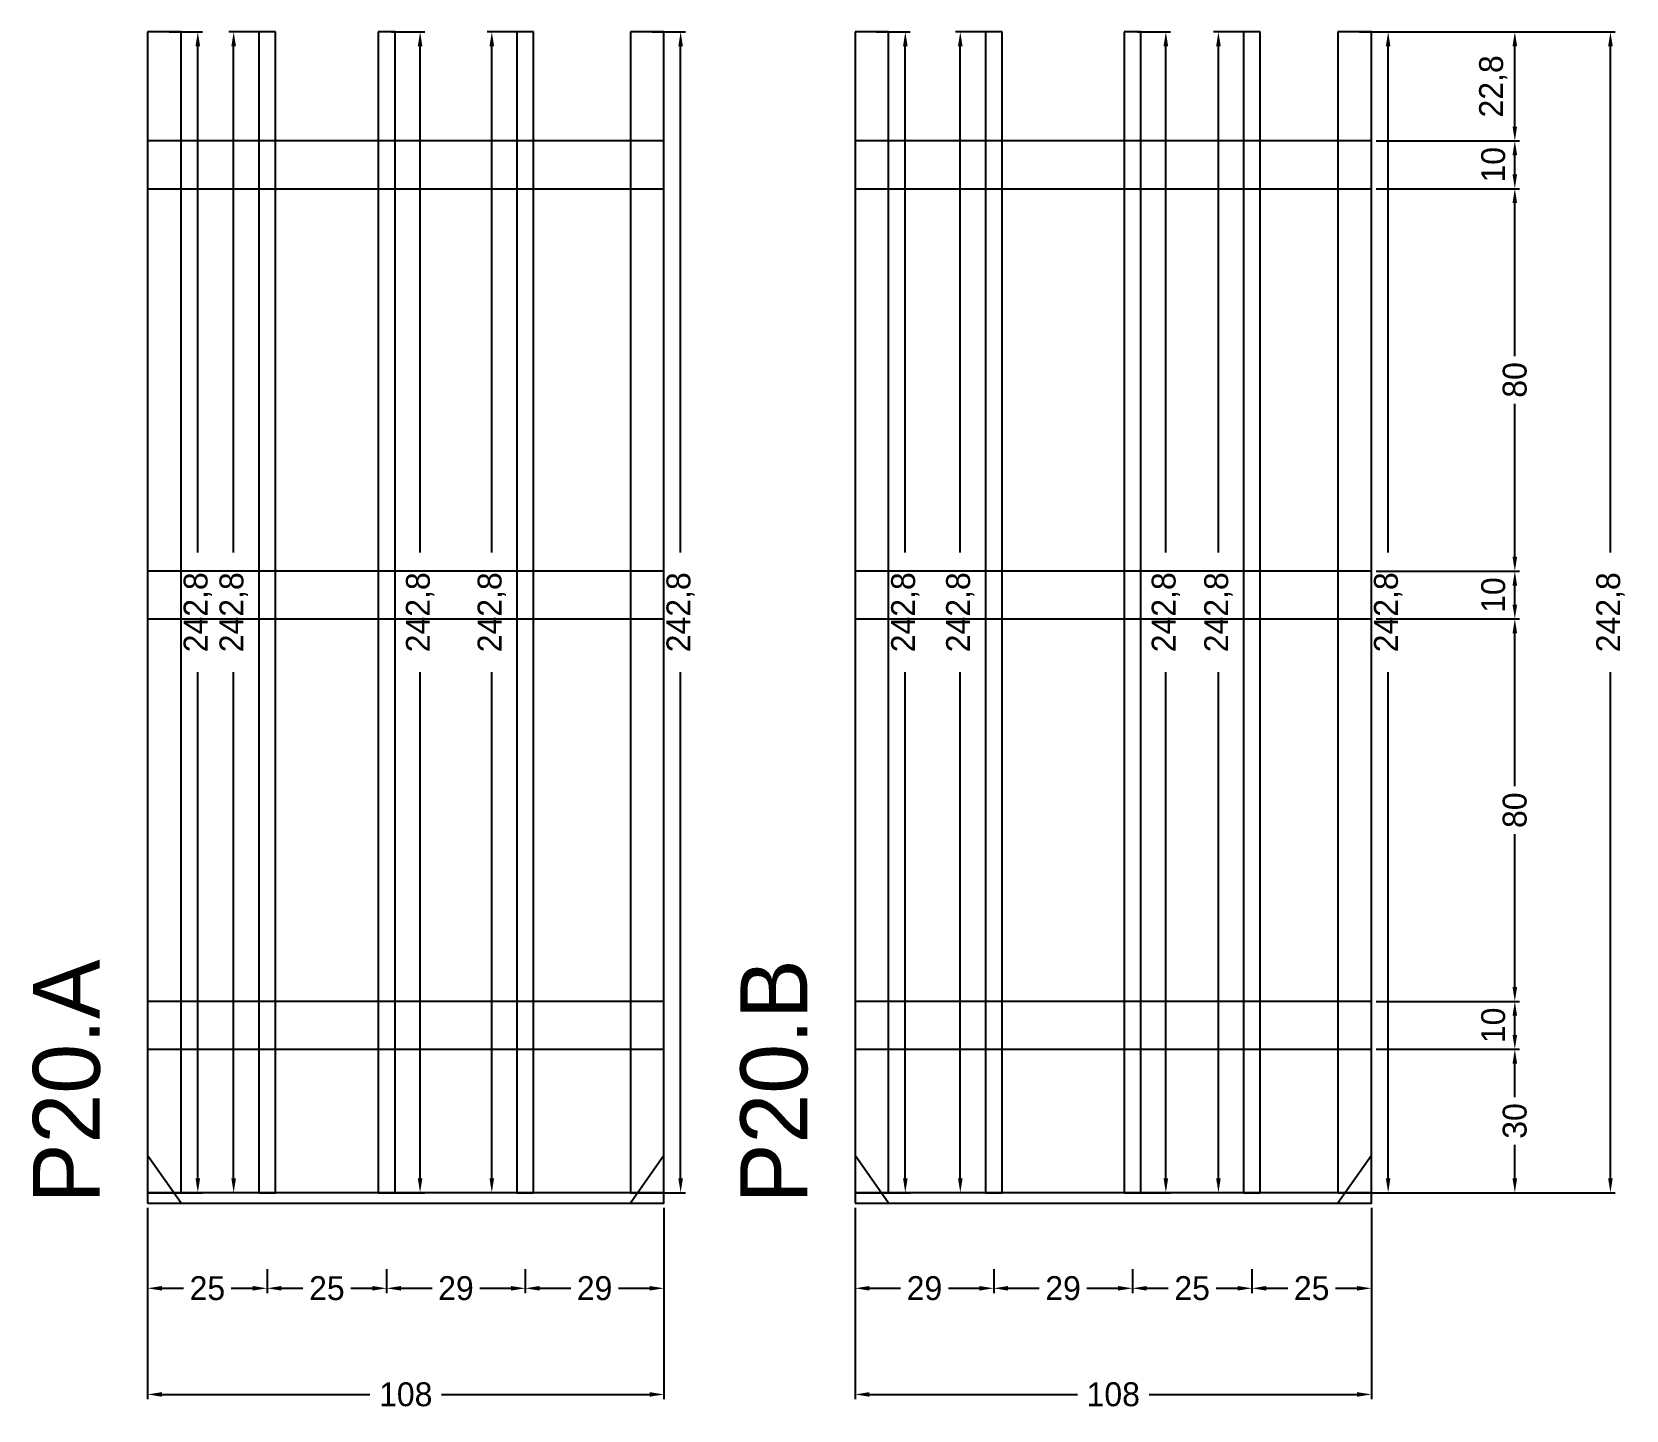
# Model space of a CAD drawing. Header units: centimetres. Extents: x -8500 to 4309, y -490 to 295.
# Drawn here: x 3975.8 to 4309.3, y -43.3 to 245 of the extents above; entities that cross this region are included whole.
import ezdxf

# ---------------------------------------------------------------- set-up
doc = ezdxf.new("R2010")
doc.units = ezdxf.units.CM
for name, color, linetype in [('COTA', 241, 'Continuous'), ('NOMENCLATURA', 7, 'Continuous'), ('SARR_2.2x10', 60, 'Continuous'), ('SARR_2.2x7', 40, 'Continuous'), ('SARR_3.5x7', 81, 'Continuous')]:
    doc.layers.add(name, color=color, linetype=linetype)
doc.dimstyles.new('PAINEL-NOVA', dxfattribs={"dimtxt": 5, "dimasz": 3, "dimexe": 1, "dimexo": 1, "dimgap": 1, "dimtad": 1, "dimcen": 2.5, "dimazin": 3, "dimtfac": 1, "dimtmove": 0, "dimatfit": 3})

# ---------------------------------------------------------------- blocks, each defined once
blk = doc.blocks.new('_CLOSEDFILLED')
at = {"color": 0, "linetype": 'BYBLOCK'}
blk.add_solid([(-1, 0.16), (0, 0), (-1, -0.16)], dxfattribs=at)
blk = doc.blocks.new('*D47')
for p, q in [((4004.5, 245), (4011.5, 245)), ((4010.5, 136.1), (4010.5, 242)), ((4010.5, 5.2), (4010.5, 111.1)), ((4004.5, 2.2), (4011.5, 2.2))]:
    blk.add_line(p, q)
at = {"layer": 'Defpoints'}
for p in [(4003.5, 245), (4003.5, 2.2), (4010.5, 2.2)]:
    blk.add_point(p, dxfattribs=at)
at = {"layer": 'COTA', "xscale": 3, "yscale": 3}
for p, rotation in [((4010.5, 245), 90), ((4010.5, 2.2), 270)]:
    blk.add_blockref('_CLOSEDFILLED', p, dxfattribs=dict(at, rotation=rotation))
at = {"layer": 'COTA', "insert": (4010.5, 123.6), "char_height": 5, "attachment_point": 5, "rotation": 90}
blk.add_mtext('242,8', dxfattribs=at)
blk = doc.blocks.new('*D48')
for p, q in [((4024, 245), (4017, 245)), ((4018, 136.1), (4018, 242)), ((4018, 5.2), (4018, 111.1)), ((4024, 2.2), (4017, 2.2))]:
    blk.add_line(p, q)
at = {"layer": 'Defpoints'}
for p in [(4025, 245), (4018, 2.2), (4025, 2.2)]:
    blk.add_point(p, dxfattribs=at)
at = {"layer": 'COTA', "xscale": 3, "yscale": 3}
for p, rotation in [((4018, 245), 90), ((4018, 2.2), 270)]:
    blk.add_blockref('_CLOSEDFILLED', p, dxfattribs=dict(at, rotation=rotation))
at = {"layer": 'COTA', "insert": (4018, 123.6), "char_height": 5, "attachment_point": 5, "rotation": 90}
blk.add_mtext('242,8', dxfattribs=at)
blk = doc.blocks.new('*D49')
for p, q in [((4051, 245), (4058, 245)), ((4057, 136.1), (4057, 242)), ((4057, 5.2), (4057, 111.1)), ((4051, 2.2), (4058, 2.2))]:
    blk.add_line(p, q)
at = {"layer": 'Defpoints'}
for p in [(4050, 245), (4050, 2.2), (4057, 2.2)]:
    blk.add_point(p, dxfattribs=at)
at = {"layer": 'COTA', "xscale": 3, "yscale": 3}
for p, rotation in [((4057, 245), 90), ((4057, 2.2), 270)]:
    blk.add_blockref('_CLOSEDFILLED', p, dxfattribs=dict(at, rotation=rotation))
at = {"layer": 'COTA', "insert": (4057, 123.6), "char_height": 5, "attachment_point": 5, "rotation": 90}
blk.add_mtext('242,8', dxfattribs=at)
blk = doc.blocks.new('*D50')
for p, q in [((4078, 245), (4071, 245)), ((4072, 136.1), (4072, 242)), ((4072, 5.2), (4072, 111.1)), ((4078, 2.2), (4071, 2.2))]:
    blk.add_line(p, q)
at = {"layer": 'Defpoints'}
for p in [(4079, 245), (4072, 2.2), (4079, 2.2)]:
    blk.add_point(p, dxfattribs=at)
at = {"layer": 'COTA', "xscale": 3, "yscale": 3}
for p, rotation in [((4072, 245), 90), ((4072, 2.2), 270)]:
    blk.add_blockref('_CLOSEDFILLED', p, dxfattribs=dict(at, rotation=rotation))
at = {"layer": 'COTA', "insert": (4072, 123.6), "char_height": 5, "attachment_point": 5, "rotation": 90}
blk.add_mtext('242,8', dxfattribs=at)
blk = doc.blocks.new('*D51')
for p, q in [((4105.5, 245), (4112.5, 245)), ((4111.5, 136.1), (4111.5, 242)), ((4111.5, 5.2), (4111.5, 111.1)), ((4105.5, 2.2), (4112.5, 2.2))]:
    blk.add_line(p, q)
at = {"layer": 'Defpoints'}
for p in [(4104.5, 245), (4104.5, 2.2), (4111.5, 2.2)]:
    blk.add_point(p, dxfattribs=at)
at = {"layer": 'COTA', "xscale": 3, "yscale": 3}
for p, rotation in [((4111.5, 245), 90), ((4111.5, 2.2), 270)]:
    blk.add_blockref('_CLOSEDFILLED', p, dxfattribs=dict(at, rotation=rotation))
at = {"layer": 'COTA', "insert": (4111.5, 123.6), "char_height": 5, "attachment_point": 5, "rotation": 90}
blk.add_mtext('242,8', dxfattribs=at)
blk = doc.blocks.new('*D52')
for p, q in [((4000, -13.8), (4000, -18.8)), ((4025, -13.8), (4025, -18.8)), ((4003, -17.8), (4007.5, -17.8)), ((4017.5, -17.8), (4022, -17.8))]:
    blk.add_line(p, q)
at = {"layer": 'Defpoints'}
for p in [(4000, -12.8), (4025, -12.8), (4000, -17.8)]:
    blk.add_point(p, dxfattribs=at)
at = {"layer": 'COTA', "xscale": 3, "yscale": 3, "rotation": 180}
blk.add_blockref('_CLOSEDFILLED', (4000, -17.8), dxfattribs=at)
at = {"layer": 'COTA', "xscale": 3, "yscale": 3}
blk.add_blockref('_CLOSEDFILLED', (4025, -17.8), dxfattribs=at)
at = {"layer": 'COTA', "insert": (4012.5, -17.8), "char_height": 5, "attachment_point": 5}
blk.add_mtext('25', dxfattribs=at)
blk = doc.blocks.new('*D53')
for p, q in [((4025, -13.8), (4025, -18.8)), ((4050, -13.8), (4050, -18.8)), ((4028, -17.8), (4032.5, -17.8)), ((4042.5, -17.8), (4047, -17.8))]:
    blk.add_line(p, q)
at = {"layer": 'Defpoints'}
for p in [(4025, -12.8), (4050, -12.8), (4025, -17.8)]:
    blk.add_point(p, dxfattribs=at)
at = {"layer": 'COTA', "xscale": 3, "yscale": 3, "rotation": 180}
blk.add_blockref('_CLOSEDFILLED', (4025, -17.8), dxfattribs=at)
at = {"layer": 'COTA', "xscale": 3, "yscale": 3}
blk.add_blockref('_CLOSEDFILLED', (4050, -17.8), dxfattribs=at)
at = {"layer": 'COTA', "insert": (4037.5, -17.8), "char_height": 5, "attachment_point": 5}
blk.add_mtext('25', dxfattribs=at)
blk = doc.blocks.new('*D54')
for p, q in [((4050, -13.8), (4050, -18.8)), ((4079, -13.8), (4079, -18.8)), ((4053, -17.8), (4059.5, -17.8)), ((4069.5, -17.8), (4076, -17.8))]:
    blk.add_line(p, q)
at = {"layer": 'Defpoints'}
for p in [(4050, -12.8), (4079, -12.8), (4050, -17.8)]:
    blk.add_point(p, dxfattribs=at)
at = {"layer": 'COTA', "xscale": 3, "yscale": 3, "rotation": 180}
blk.add_blockref('_CLOSEDFILLED', (4050, -17.8), dxfattribs=at)
at = {"layer": 'COTA', "xscale": 3, "yscale": 3}
blk.add_blockref('_CLOSEDFILLED', (4079, -17.8), dxfattribs=at)
at = {"layer": 'COTA', "insert": (4064.5, -17.8), "char_height": 5, "attachment_point": 5}
blk.add_mtext('29', dxfattribs=at)
blk = doc.blocks.new('*D55')
for p, q in [((4079, -13.8), (4079, -18.8)), ((4108, -13.8), (4108, -18.8)), ((4082, -17.8), (4088.5, -17.8)), ((4098.5, -17.8), (4105, -17.8))]:
    blk.add_line(p, q)
at = {"layer": 'Defpoints'}
for p in [(4079, -12.8), (4108, -12.8), (4079, -17.8)]:
    blk.add_point(p, dxfattribs=at)
at = {"layer": 'COTA', "xscale": 3, "yscale": 3, "rotation": 180}
blk.add_blockref('_CLOSEDFILLED', (4079, -17.8), dxfattribs=at)
at = {"layer": 'COTA', "xscale": 3, "yscale": 3}
blk.add_blockref('_CLOSEDFILLED', (4108, -17.8), dxfattribs=at)
at = {"layer": 'COTA', "insert": (4093.5, -17.8), "char_height": 5, "attachment_point": 5}
blk.add_mtext('29', dxfattribs=at)
blk = doc.blocks.new('*D56')
for p, q in [((4000, -1), (4000, -41)), ((4108, -1), (4108, -41)), ((4003, -40), (4046.5, -40)), ((4061.5, -40), (4105, -40))]:
    blk.add_line(p, q)
at = {"layer": 'Defpoints'}
for p in [(4000, 0), (4108, 0), (4000, -40)]:
    blk.add_point(p, dxfattribs=at)
at = {"layer": 'COTA', "xscale": 3, "yscale": 3, "rotation": 180}
blk.add_blockref('_CLOSEDFILLED', (4000, -40), dxfattribs=at)
at = {"layer": 'COTA', "xscale": 3, "yscale": 3}
blk.add_blockref('_CLOSEDFILLED', (4108, -40), dxfattribs=at)
at = {"layer": 'COTA', "insert": (4054, -40), "char_height": 5, "attachment_point": 5}
blk.add_mtext('108', dxfattribs=at)
blk = doc.blocks.new('GRA-E')
at = {"layer": 'SARR_2.2x7'}
blk.add_lwpolyline([(0, 0), (7, 0), (0, 10)], close=True, dxfattribs=at)
blk = doc.blocks.new('GRA-D')
at = {"layer": 'SARR_2.2x7'}
blk.add_lwpolyline([(0, 0), (7, 0), (7, 10)], close=True, dxfattribs=at)
blk = doc.blocks.new('*D57')
for p, q in [((4152.5, 245), (4159.5, 245)), ((4158.5, 136.1), (4158.5, 242)), ((4158.5, 5.2), (4158.5, 111.1)), ((4152.5, 2.2), (4159.5, 2.2))]:
    blk.add_line(p, q)
at = {"layer": 'Defpoints'}
for p in [(4151.5, 245), (4151.5, 2.2), (4158.5, 2.2)]:
    blk.add_point(p, dxfattribs=at)
at = {"layer": 'COTA', "xscale": 3, "yscale": 3}
for p, rotation in [((4158.5, 245), 90), ((4158.5, 2.2), 270)]:
    blk.add_blockref('_CLOSEDFILLED', p, dxfattribs=dict(at, rotation=rotation))
at = {"layer": 'COTA', "insert": (4158.5, 123.6), "char_height": 5, "attachment_point": 5, "rotation": 90}
blk.add_mtext('242,8', dxfattribs=at)
blk = doc.blocks.new('*D58')
for p, q in [((4176, 245), (4169, 245)), ((4170, 136.1), (4170, 242)), ((4170, 5.2), (4170, 111.1)), ((4176, 2.2), (4169, 2.2))]:
    blk.add_line(p, q)
at = {"layer": 'Defpoints'}
for p in [(4177, 245), (4170, 2.2), (4177, 2.2)]:
    blk.add_point(p, dxfattribs=at)
at = {"layer": 'COTA', "xscale": 3, "yscale": 3}
for p, rotation in [((4170, 245), 90), ((4170, 2.2), 270)]:
    blk.add_blockref('_CLOSEDFILLED', p, dxfattribs=dict(at, rotation=rotation))
at = {"layer": 'COTA', "insert": (4170, 123.6), "char_height": 5, "attachment_point": 5, "rotation": 90}
blk.add_mtext('242,8', dxfattribs=at)
blk = doc.blocks.new('*D59')
for p, q in [((4207, 245), (4214, 245)), ((4213, 136.1), (4213, 242)), ((4213, 5.2), (4213, 111.1)), ((4207, 2.2), (4214, 2.2))]:
    blk.add_line(p, q)
at = {"layer": 'Defpoints'}
for p in [(4206, 245), (4206, 2.2), (4213, 2.2)]:
    blk.add_point(p, dxfattribs=at)
at = {"layer": 'COTA', "xscale": 3, "yscale": 3}
for p, rotation in [((4213, 245), 90), ((4213, 2.2), 270)]:
    blk.add_blockref('_CLOSEDFILLED', p, dxfattribs=dict(at, rotation=rotation))
at = {"layer": 'COTA', "insert": (4213, 123.6), "char_height": 5, "attachment_point": 5, "rotation": 90}
blk.add_mtext('242,8', dxfattribs=at)
blk = doc.blocks.new('*D60')
for p, q in [((4230, 245), (4223, 245)), ((4224, 136.1), (4224, 242)), ((4224, 5.2), (4224, 111.1)), ((4230, 2.2), (4223, 2.2))]:
    blk.add_line(p, q)
at = {"layer": 'Defpoints'}
for p in [(4231, 245), (4224, 2.2), (4231, 2.2)]:
    blk.add_point(p, dxfattribs=at)
at = {"layer": 'COTA', "xscale": 3, "yscale": 3}
for p, rotation in [((4224, 245), 90), ((4224, 2.2), 270)]:
    blk.add_blockref('_CLOSEDFILLED', p, dxfattribs=dict(at, rotation=rotation))
at = {"layer": 'COTA', "insert": (4224, 123.6), "char_height": 5, "attachment_point": 5, "rotation": 90}
blk.add_mtext('242,8', dxfattribs=at)
blk = doc.blocks.new('*D61')
for p, q in [((4253.5, 245), (4260.5, 245)), ((4259.5, 136.1), (4259.5, 242)), ((4259.5, 5.2), (4259.5, 111.1)), ((4253.5, 2.2), (4260.5, 2.2))]:
    blk.add_line(p, q)
at = {"layer": 'Defpoints'}
for p in [(4252.5, 245), (4252.5, 2.2), (4259.5, 2.2)]:
    blk.add_point(p, dxfattribs=at)
at = {"layer": 'COTA', "xscale": 3, "yscale": 3}
for p, rotation in [((4259.5, 245), 90), ((4259.5, 2.2), 270)]:
    blk.add_blockref('_CLOSEDFILLED', p, dxfattribs=dict(at, rotation=rotation))
at = {"layer": 'COTA', "insert": (4259.5, 123.6), "char_height": 5, "attachment_point": 5, "rotation": 90}
blk.add_mtext('242,8', dxfattribs=at)
blk = doc.blocks.new('*D62')
for p, q in [((4148, -13.8), (4148, -18.8)), ((4177, -13.8), (4177, -18.8)), ((4151, -17.8), (4157.5, -17.8)), ((4167.5, -17.8), (4174, -17.8))]:
    blk.add_line(p, q)
at = {"layer": 'Defpoints'}
for p in [(4148, -12.8), (4177, -12.8), (4148, -17.8)]:
    blk.add_point(p, dxfattribs=at)
at = {"layer": 'COTA', "xscale": 3, "yscale": 3, "rotation": 180}
blk.add_blockref('_CLOSEDFILLED', (4148, -17.8), dxfattribs=at)
at = {"layer": 'COTA', "xscale": 3, "yscale": 3}
blk.add_blockref('_CLOSEDFILLED', (4177, -17.8), dxfattribs=at)
at = {"layer": 'COTA', "insert": (4162.5, -17.8), "char_height": 5, "attachment_point": 5}
blk.add_mtext('29', dxfattribs=at)
blk = doc.blocks.new('*D63')
for p, q in [((4177, -13.8), (4177, -18.8)), ((4206, -13.8), (4206, -18.8)), ((4180, -17.8), (4186.5, -17.8)), ((4196.5, -17.8), (4203, -17.8))]:
    blk.add_line(p, q)
at = {"layer": 'Defpoints'}
for p in [(4177, -12.8), (4206, -12.8), (4177, -17.8)]:
    blk.add_point(p, dxfattribs=at)
at = {"layer": 'COTA', "xscale": 3, "yscale": 3, "rotation": 180}
blk.add_blockref('_CLOSEDFILLED', (4177, -17.8), dxfattribs=at)
at = {"layer": 'COTA', "xscale": 3, "yscale": 3}
blk.add_blockref('_CLOSEDFILLED', (4206, -17.8), dxfattribs=at)
at = {"layer": 'COTA', "insert": (4191.5, -17.8), "char_height": 5, "attachment_point": 5}
blk.add_mtext('29', dxfattribs=at)
blk = doc.blocks.new('*D64')
for p, q in [((4206, -13.8), (4206, -18.8)), ((4231, -13.8), (4231, -18.8)), ((4209, -17.8), (4213.5, -17.8)), ((4223.5, -17.8), (4228, -17.8))]:
    blk.add_line(p, q)
at = {"layer": 'Defpoints'}
for p in [(4206, -12.8), (4231, -12.8), (4206, -17.8)]:
    blk.add_point(p, dxfattribs=at)
at = {"layer": 'COTA', "xscale": 3, "yscale": 3, "rotation": 180}
blk.add_blockref('_CLOSEDFILLED', (4206, -17.8), dxfattribs=at)
at = {"layer": 'COTA', "xscale": 3, "yscale": 3}
blk.add_blockref('_CLOSEDFILLED', (4231, -17.8), dxfattribs=at)
at = {"layer": 'COTA', "insert": (4218.5, -17.8), "char_height": 5, "attachment_point": 5}
blk.add_mtext('25', dxfattribs=at)
blk = doc.blocks.new('*D65')
for p, q in [((4231, -13.8), (4231, -18.8)), ((4256, -13.8), (4256, -18.8)), ((4234, -17.8), (4238.5, -17.8)), ((4248.5, -17.8), (4253, -17.8))]:
    blk.add_line(p, q)
at = {"layer": 'Defpoints'}
for p in [(4231, -12.8), (4256, -12.8), (4231, -17.8)]:
    blk.add_point(p, dxfattribs=at)
at = {"layer": 'COTA', "xscale": 3, "yscale": 3, "rotation": 180}
blk.add_blockref('_CLOSEDFILLED', (4231, -17.8), dxfattribs=at)
at = {"layer": 'COTA', "xscale": 3, "yscale": 3}
blk.add_blockref('_CLOSEDFILLED', (4256, -17.8), dxfattribs=at)
at = {"layer": 'COTA', "insert": (4243.5, -17.8), "char_height": 5, "attachment_point": 5}
blk.add_mtext('25', dxfattribs=at)
blk = doc.blocks.new('*D66')
for p, q in [((4148, -1), (4148, -41)), ((4256, -1), (4256, -41)), ((4151, -40), (4194.5, -40)), ((4209.5, -40), (4253, -40))]:
    blk.add_line(p, q)
at = {"layer": 'Defpoints'}
for p in [(4148, 0), (4256, 0), (4148, -40)]:
    blk.add_point(p, dxfattribs=at)
at = {"layer": 'COTA', "xscale": 3, "yscale": 3, "rotation": 180}
blk.add_blockref('_CLOSEDFILLED', (4148, -40), dxfattribs=at)
at = {"layer": 'COTA', "xscale": 3, "yscale": 3}
blk.add_blockref('_CLOSEDFILLED', (4256, -40), dxfattribs=at)
at = {"layer": 'COTA', "insert": (4202, -40), "char_height": 5, "attachment_point": 5}
blk.add_mtext('108', dxfattribs=at)
blk = doc.blocks.new('*D67')
for p, q in [((4257, 245), (4307, 245)), ((4306, 136.1), (4306, 242)), ((4306, 5.2), (4306, 111.1)), ((4257, 2.2), (4307, 2.2))]:
    blk.add_line(p, q)
at = {"layer": 'Defpoints'}
for p in [(4256, 245), (4256, 2.2), (4306, 2.2)]:
    blk.add_point(p, dxfattribs=at)
at = {"layer": 'COTA', "xscale": 3, "yscale": 3}
for p, rotation in [((4306, 245), 90), ((4306, 2.2), 270)]:
    blk.add_blockref('_CLOSEDFILLED', p, dxfattribs=dict(at, rotation=rotation))
at = {"layer": 'COTA', "insert": (4306, 123.6), "char_height": 5, "attachment_point": 5, "rotation": 90}
blk.add_mtext('242,8', dxfattribs=at)
blk = doc.blocks.new('*D68')
for p, q in [((4257, 32.2), (4287, 32.2)), ((4286, 22.2), (4286, 29.2)), ((4286, 5.2), (4286, 12.2)), ((4257, 2.2), (4287, 2.2))]:
    blk.add_line(p, q)
at = {"layer": 'Defpoints'}
for p in [(4256, 32.2), (4256, 2.2), (4286, 2.2)]:
    blk.add_point(p, dxfattribs=at)
at = {"layer": 'COTA', "xscale": 3, "yscale": 3}
for p, rotation in [((4286, 32.2), 90), ((4286, 2.2), 270)]:
    blk.add_blockref('_CLOSEDFILLED', p, dxfattribs=dict(at, rotation=rotation))
at = {"layer": 'COTA', "insert": (4286, 17.2), "char_height": 5, "attachment_point": 5, "rotation": 90}
blk.add_mtext('30', dxfattribs=at)
blk = doc.blocks.new('*D69')
for p, q in [((4257, 42.2), (4287, 42.2)), ((4286, 35.2), (4286, 39.2)), ((4257, 32.2), (4287, 32.2))]:
    blk.add_line(p, q)
at = {"layer": 'Defpoints'}
for p in [(4256, 42.2), (4256, 32.2), (4286, 32.2)]:
    blk.add_point(p, dxfattribs=at)
at = {"layer": 'COTA', "xscale": 3, "yscale": 3}
for p, rotation in [((4286, 42.2), 90), ((4286, 32.2), 270)]:
    blk.add_blockref('_CLOSEDFILLED', p, dxfattribs=dict(at, rotation=rotation))
at = {"layer": 'COTA', "insert": (4281.5, 37.2), "char_height": 5, "attachment_point": 5, "rotation": 90}
blk.add_mtext('10', dxfattribs=at)
blk = doc.blocks.new('*D70')
for p, q in [((4257, 122.2), (4287, 122.2)), ((4286, 87.2), (4286, 119.2)), ((4286, 45.2), (4286, 77.2)), ((4257, 42.2), (4287, 42.2))]:
    blk.add_line(p, q)
at = {"layer": 'Defpoints'}
for p in [(4256, 122.2), (4256, 42.2), (4286, 42.2)]:
    blk.add_point(p, dxfattribs=at)
at = {"layer": 'COTA', "xscale": 3, "yscale": 3}
for p, rotation in [((4286, 122.2), 90), ((4286, 42.2), 270)]:
    blk.add_blockref('_CLOSEDFILLED', p, dxfattribs=dict(at, rotation=rotation))
at = {"layer": 'COTA', "insert": (4286, 82.2), "char_height": 5, "attachment_point": 5, "rotation": 90}
blk.add_mtext('80', dxfattribs=at)
blk = doc.blocks.new('*D72')
for p, q in [((4257, 212.2), (4287, 212.2)), ((4286, 177.2), (4286, 209.2)), ((4286, 135.2), (4286, 167.2)), ((4257, 132.2), (4287, 132.2))]:
    blk.add_line(p, q)
at = {"layer": 'Defpoints'}
for p in [(4256, 212.2), (4256, 132.2), (4286, 132.2)]:
    blk.add_point(p, dxfattribs=at)
at = {"layer": 'COTA', "xscale": 3, "yscale": 3}
for p, rotation in [((4286, 212.2), 90), ((4286, 132.2), 270)]:
    blk.add_blockref('_CLOSEDFILLED', p, dxfattribs=dict(at, rotation=rotation))
at = {"layer": 'COTA', "insert": (4286, 172.2), "char_height": 5, "attachment_point": 5, "rotation": 90}
blk.add_mtext('80', dxfattribs=at)
blk = doc.blocks.new('*D73')
for p, q in [((4257, 222.2), (4287, 222.2)), ((4286, 215.2), (4286, 219.2)), ((4257, 212.2), (4287, 212.2))]:
    blk.add_line(p, q)
at = {"layer": 'Defpoints'}
for p in [(4256, 222.2), (4256, 212.2), (4286, 212.2)]:
    blk.add_point(p, dxfattribs=at)
at = {"layer": 'COTA', "xscale": 3, "yscale": 3}
for p, rotation in [((4286, 222.2), 90), ((4286, 212.2), 270)]:
    blk.add_blockref('_CLOSEDFILLED', p, dxfattribs=dict(at, rotation=rotation))
at = {"layer": 'COTA', "insert": (4281.5, 217.2), "char_height": 5, "attachment_point": 5, "rotation": 90}
blk.add_mtext('10', dxfattribs=at)
blk = doc.blocks.new('*D74')
for p, q in [((4257, 245), (4287, 245)), ((4286, 225.2), (4286, 242)), ((4257, 222.2), (4287, 222.2))]:
    blk.add_line(p, q)
at = {"layer": 'Defpoints'}
for p in [(4256, 245), (4256, 222.2), (4286, 222.2)]:
    blk.add_point(p, dxfattribs=at)
at = {"layer": 'COTA', "xscale": 3, "yscale": 3}
for p, rotation in [((4286, 245), 90), ((4286, 222.2), 270)]:
    blk.add_blockref('_CLOSEDFILLED', p, dxfattribs=dict(at, rotation=rotation))
at = {"layer": 'COTA', "insert": (4281.5, 233.6), "char_height": 5, "attachment_point": 5, "rotation": 90}
blk.add_mtext('22,8', dxfattribs=at)

msp = doc.modelspace()

# ---------------------------------------------------------------- linework, layer by layer
at = {"layer": 'SARR_2.2x10'}
for p, q in [((4108, 222.2), (4000, 222.2)), ((4000, 222.2), (4000, 212.2)), ((4108, 212.2), (4108, 222.2)), ((4256, 222.2), (4148, 222.2)), ((4148, 222.2), (4148, 212.2)), ((4256, 212.2), (4256, 222.2)), ((4000, 212.2), (4108, 212.2)), ((4148, 212.2), (4256, 212.2)), ((4108, 132.2), (4000, 132.2)), ((4000, 132.2), (4000, 122.2)), ((4108, 122.2), (4108, 132.2)), ((4256, 132.2), (4148, 132.2)), ((4148, 132.2), (4148, 122.2)), ((4256, 122.2), (4256, 132.2)), ((4000, 122.2), (4108, 122.2)), ((4148, 122.2), (4256, 122.2)), ((4108, 42.2), (4000, 42.2)), ((4000, 42.2), (4000, 32.2)), ((4108, 32.2), (4108, 42.2)), ((4256, 42.2), (4148, 42.2)), ((4148, 42.2), (4148, 32.2)), ((4256, 32.2), (4256, 42.2)), ((4000, 32.2), (4108, 32.2)), ((4148, 32.2), (4256, 32.2))]:
    msp.add_line(p, q, dxfattribs=at)
at = {"layer": 'SARR_2.2x7'}
for p, q in [((4007, 245), (4000, 245)), ((4000, 245), (4000, 2.2)), ((4007, 2.2), (4007, 245)), ((4108, 245), (4101, 245)), ((4101, 245), (4101, 2.2)), ((4108, 2.2), (4108, 245)), ((4155, 245), (4148, 245)), ((4148, 245), (4148, 2.2)), ((4155, 2.2), (4155, 245)), ((4256, 245), (4249, 245)), ((4249, 245), (4249, 2.2)), ((4256, 2.2), (4256, 245)), ((4108, 2.2), (4000, 2.2)), ((4000, 2.2), (4000, 0)), ((4000, 2.2), (4007, 2.2)), ((4000, 0), (4108, 0)), ((4101, 2.2), (4108, 2.2)), ((4108, 0), (4108, 2.2)), ((4256, 2.2), (4148, 2.2)), ((4148, 2.2), (4148, 0)), ((4148, 2.2), (4155, 2.2)), ((4148, 0), (4256, 0)), ((4249, 2.2), (4256, 2.2)), ((4256, 0), (4256, 2.2))]:
    msp.add_line(p, q, dxfattribs=at)
at = {"layer": 'SARR_3.5x7'}
for p, q in [((4026.75, 245), (4023.25, 245)), ((4023.25, 245), (4023.25, 2.2)), ((4026.75, 2.2), (4026.75, 245)), ((4051.75, 245), (4048.25, 245)), ((4048.25, 245), (4048.25, 2.2)), ((4051.75, 2.2), (4051.75, 245)), ((4080.75, 245), (4077.25, 245)), ((4077.25, 245), (4077.25, 2.2)), ((4080.75, 2.2), (4080.75, 245)), ((4178.75, 245), (4175.25, 245)), ((4175.25, 245), (4175.25, 2.2)), ((4178.75, 2.2), (4178.75, 245)), ((4207.75, 245), (4204.25, 245)), ((4204.25, 245), (4204.25, 2.2)), ((4207.75, 2.2), (4207.75, 245)), ((4232.75, 245), (4229.25, 245)), ((4229.25, 245), (4229.25, 2.2)), ((4232.75, 2.2), (4232.75, 245)), ((4023.25, 2.2), (4026.75, 2.2)), ((4048.25, 2.2), (4051.75, 2.2)), ((4077.25, 2.2), (4080.75, 2.2)), ((4175.25, 2.2), (4178.75, 2.2)), ((4204.25, 2.2), (4207.75, 2.2)), ((4229.25, 2.2), (4232.75, 2.2))]:
    msp.add_line(p, q, dxfattribs=at)

# ---------------------------------------------------------------- block references
at = {"layer": 'SARR_2.2x7'}
for name, p in [('GRA-E', (4000, 0)), ('GRA-D', (4101, 0)), ('GRA-E', (4148, 0)), ('GRA-D', (4249, 0))]:
    msp.add_blockref(name, p, dxfattribs=at)

# ---------------------------------------------------------------- texts
at = {"layer": 'NOMENCLATURA'}
for s, p in [('P20.A', (3990, 0)), ('P20.B', (4138, 0))]:
    msp.add_text(s, height=14, rotation=90, dxfattribs=at).set_placement(p)

# ---------------------------------------------------------------- dimensions: what is measured, and where the dimension line sits
at = {"layer": 'COTA'}
for base, p1, p2, picture, middle in [((4010.5, 2.2), (4003.5, 2.2), (4003.5, 245), '*D47', (4010.5, 123.6)), ((4018, 2.2), (4025, 2.2), (4025, 245), '*D48', (4018, 123.6)), ((4057, 2.2), (4050, 2.2), (4050, 245), '*D49', (4057, 123.6)), ((4072, 2.2), (4079, 2.2), (4079, 245), '*D50', (4072, 123.6)), ((4111.5, 2.2), (4104.5, 2.2), (4104.5, 245), '*D51', (4111.5, 123.6)), ((4158.5, 2.2), (4151.5, 2.2), (4151.5, 245), '*D57', (4158.5, 123.6)), ((4170, 2.2), (4177, 2.2), (4177, 245), '*D58', (4170, 123.6)), ((4213, 2.2), (4206, 2.2), (4206, 245), '*D59', (4213, 123.6)), ((4224, 2.2), (4231, 2.2), (4231, 245), '*D60', (4224, 123.6)), ((4259.5, 2.2), (4252.5, 2.2), (4252.5, 245), '*D61', (4259.5, 123.6)), ((4306, 2.2), (4256, 2.2), (4256, 245), '*D67', (4306, 123.6)), ((4286, 222.2), (4256, 222.2), (4256, 245), '*D74', (4281.5, 233.6)), ((4286, 212.2), (4256, 212.2), (4256, 222.2), '*D73', (4281.5, 217.2)), ((4286, 132.2), (4256, 132.2), (4256, 212.2), '*D72', (4286, 172.2)), ((4286, 42.2), (4256, 42.2), (4256, 122.2), '*D70', (4286, 82.2)), ((4286, 32.2), (4256, 32.2), (4256, 42.2), '*D69', (4281.5, 37.2)), ((4286, 2.2), (4256, 2.2), (4256, 32.2), '*D68', (4286, 17.2))]:
    dim = msp.add_linear_dim(base=base, p1=p1, p2=p2, angle=90, dimstyle='PAINEL-NOVA', dxfattribs=at)
    dim.commit()
    dim.dimension.update_dxf_attribs({"geometry": picture, "text_midpoint": middle})
msp.add_linear_dim(base=(4286, 122.2), p1=(4256, 122.2), p2=(4256, 132.2), angle=90, dimstyle='PAINEL-NOVA', dxfattribs=at).render()
for base, p1, p2, picture, middle in [((4000, -40), (4000, 0), (4108, 0), '*D56', (4054, -40)), ((4148, -40), (4148, 0), (4256, 0), '*D66', (4202, -40)), ((4000, -17.8), (4000, -12.8), (4025, -12.8), '*D52', (4012.5, -17.8)), ((4025, -17.8), (4025, -12.8), (4050, -12.8), '*D53', (4037.5, -17.8)), ((4050, -17.8), (4050, -12.8), (4079, -12.8), '*D54', (4064.5, -17.8)), ((4079, -17.8), (4079, -12.8), (4108, -12.8), '*D55', (4093.5, -17.8)), ((4148, -17.8), (4148, -12.8), (4177, -12.8), '*D62', (4162.5, -17.8)), ((4177, -17.8), (4177, -12.8), (4206, -12.8), '*D63', (4191.5, -17.8)), ((4206, -17.8), (4206, -12.8), (4231, -12.8), '*D64', (4218.5, -17.8)), ((4231, -17.8), (4231, -12.8), (4256, -12.8), '*D65', (4243.5, -17.8))]:
    dim = msp.add_linear_dim(base=base, p1=p1, p2=p2, dimstyle='PAINEL-NOVA', dxfattribs=at)
    dim.commit()
    dim.dimension.update_dxf_attribs({"geometry": picture, "text_midpoint": middle})

doc.saveas('drawing.dxf')
